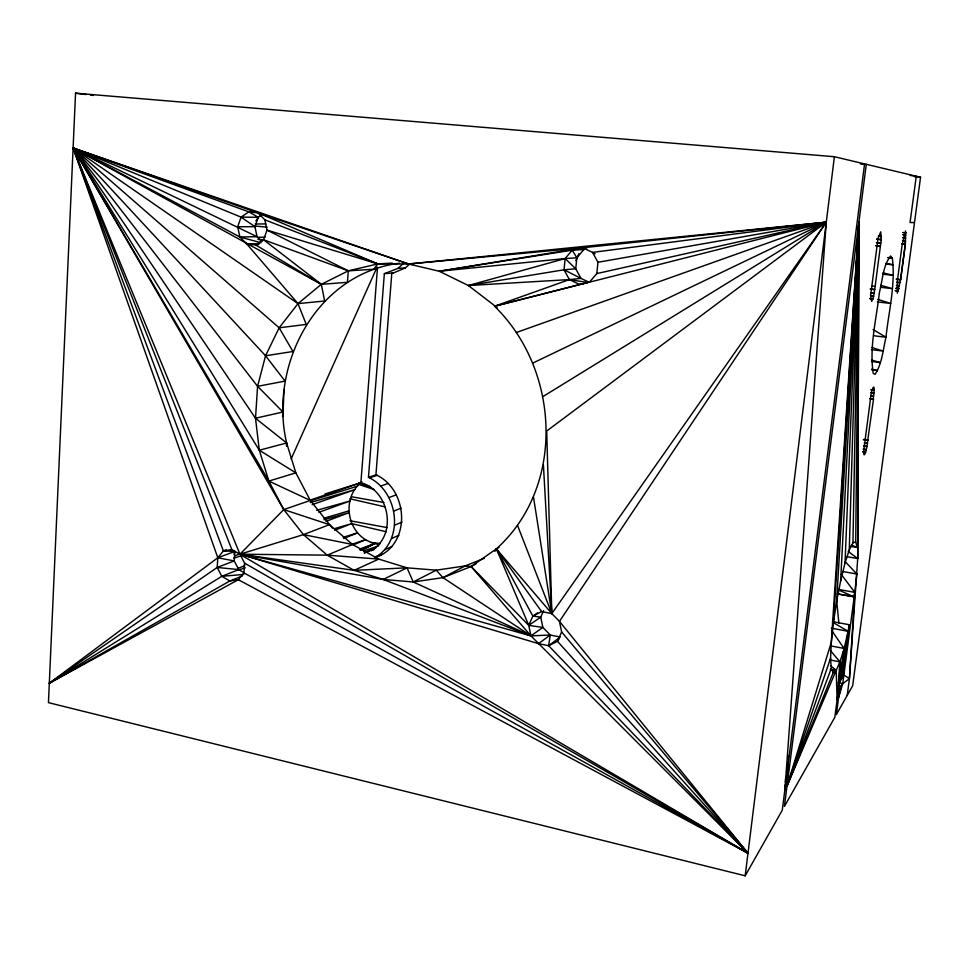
<?xml version="1.0" encoding="UTF-8"?>
<svg xmlns="http://www.w3.org/2000/svg" width="969" height="969" viewBox="0 0 969 969"><rect width="100%" height="100%" fill="white"/><g stroke="black" fill="none" stroke-linecap="round" stroke-linejoin="round"><path stroke-width="1.45" d="M282.948 416.488L283.978 389.502M847.209 695.391L849.425 678.724L857.71 558.556L858.897 222.301L831.305 642.386L830.566 658.181L831.232 668.574L833.195 672.68L787.01 786.077L788.124 761.9M361.861 481.69C338.775 499.81 348.537 540.46 378.334 544.021M846.373 556.606L857.71 558.556L858.897 222.301L833.401 622.788L831.305 642.386L787.01 786.077L836.199 670.306C843.091 655.977 846.155 640.218 849.353 624.751L832.528 621.601M850.188 546.286L857.347 547.509L855.724 541.998L858.897 222.301L836.635 601.495L833.401 622.788M840.668 580.831L845.029 563.037L849.268 549.944L852.95 542.761L858.897 222.301L840.668 580.831L836.635 601.495M849.268 549.944L858.897 222.301L845.029 563.037M900.625 279.678L896.119 279.181L900.576 279.69L905.361 243.994L905.543 230.937L902.2 244.309L897.403 280.525L897.294 293.183L900.576 279.69L905.361 243.994L902.405 243.703M75.546 93.194L48.45 702.634L745.185 875.806L782.274 810.205L864.566 163.906L834.394 156.724L75.546 93.194L85.987 94.502M788.269 758.872L788.403 755.844M286.461 445.994L286.618 442.99C268.51 365.386 316.148 273.633 399.555 263.217M831.535 630.274L844.035 648.443L842.4 677.44L839.42 682.418L834.818 717.302L784.418 806.426L866.286 164.318L860.339 163.822M589.176 282.306L580.976 278.394L569.372 279.593L494.529 306.24C559.719 369.661 565.969 486.22 496.382 548.878L551.809 613.595L559.464 621.395L747.983 853.204L238.313 579.692L229.847 580.988L221.792 576.313L217.201 567.446L217.807 557.769L73.111 148.015L408.579 263.992L439.26 271.259L468.378 285.528L497.182 307.645M866.286 164.318L920.55 177.242L852.672 685.737L836.344 714.613L839.772 688.62L842.727 683.605L849.425 678.724L854.791 592.362L856.826 573.999L845.477 561.947M226.213 549.883L223.391 550.925L217.807 557.769L49.31 683.242L238.313 579.692L243.958 572.873L244.588 563.134L239.961 554.207L73.111 148.015L257.875 212.829L408.579 263.992L413.048 264.464M560.252 637.045L550.295 635.022L530.915 635.87L383.203 579.45L354.145 570.341L327.219 555.164L303.454 534.622L283.76 509.585L268.861 481.084L259.317 450.234L255.501 418.233L257.584 386.328L265.554 355.768L279.169 327.801L297.992 303.624L321.32 284.329L348.295 270.835L377.801 263.907L392.288 263.108M785.181 785.205L784.89 789.735L826.278 222.167L408.579 263.992L377.801 263.907L267.032 230.113L264.852 219.818L257.875 212.829L248.791 211.823L73.111 148.015L223.391 550.925L234.849 551.409L234.244 560.918L238.749 569.602L244.406 572.873M785.387 782.189L785.677 777.659M377.51 267.396L360.892 482.683L309.814 500.258M368.462 477.329L375.936 474.786C408.93 489.624 411.631 545.668 375.027 557.659C405.006 539.951 398.465 491.416 368.462 477.329L384.354 273.646L393.196 273.064L405.345 267.916L409.39 264.258M375.936 474.786L391.815 273.137L393.196 273.064M583.399 283.772L579.123 284.256L569.372 279.593L564.043 269.782L565.133 258.553L572.255 250.135L582.72 247.761L826.278 222.167L559.464 621.395L561.632 631.994L747.983 853.204L243.958 572.873M282.524 416.476L282.96 412.007L257.584 386.328L73.111 148.015L241.087 217.153L254.932 226.685L257.051 236.702L261.909 241.572M244.588 563.134L747.983 853.204L530.915 635.87L528.759 625.368L532.841 616.09L541.635 611.584L551.809 613.595L826.278 222.167L494.529 306.24L589.6 281.979L596.807 273.585L597.946 262.26L592.556 252.388L582.72 247.761L408.579 263.992L404.885 263.12M875.152 286.388L873.638 296.332L871.7 301.42L870.61 295.606L878.023 238.41L880.748 231.833L881.233 239.67L875.152 286.388L872.185 286.049M870.15 398.695L873.541 398.925L867.703 440.423C867.158 451.627 861.502 464.963 864.711 443.063L870.174 401.372C870.925 389.005 876.351 377.74 873.117 399.228L870.126 398.816M840.171 681.159L844.035 648.443L831.329 645.996M832.444 622.11L848.105 631.291L842.4 677.44L849.353 624.751M745.185 875.806L834.394 156.724M841.249 686.1L838.294 685.507L841.249 686.1L838.621 697.305L842.727 683.605L854.791 592.362L841.237 574.375M844.035 648.443L839.42 682.418L839.941 661.888L830.433 650.562M905.458 241.099L902.502 240.797L905.458 241.099L905.01 244.031L902.054 243.728M839.275 590.291L854.101 596.916L854.791 592.362L837.979 589.346M484.367 558.314L465.193 565.92L436.256 570.184L407.041 567.834L378.758 559.101L352.559 544.481L329.46 524.641L283.76 509.585L73.111 148.015L239.852 236.969L257.051 236.702L73.111 148.015L231.845 549.544L747.983 853.204L548.624 645.729L550.295 635.022L542.858 627.428L540.75 617.132L543.621 610.627M233.977 554.292L234.849 551.409L217.807 557.769L234.244 560.918L217.201 567.446L49.31 683.242L229.847 580.988L242.468 575.889M830.566 658.181L787.01 786.077L831.232 668.574M575.865 260.637L578.856 253.745M332.367 528.117L310.31 500.44L268.861 481.084L73.111 148.015L279.169 327.801L306.252 324.421L297.992 303.624L246.756 243.934L239.852 236.969L237.684 226.746L241.087 217.153L248.791 211.823L257.342 211.932M261.557 215.033L258.299 217.274L254.932 226.685L237.684 226.746M291.16 458.882L377.014 267.274M561.632 631.994L557.466 641.296L548.624 645.729L538.485 643.646L239.961 554.207L283.76 509.585L310.31 500.44L295.848 472.86L286.618 442.99L255.501 418.233L73.111 148.015L321.32 284.329L347.423 282.318L348.295 270.835L267.032 230.113L263.556 239.743L255.804 245.012L246.756 243.934L259.571 243.631M494.856 551.349L496.382 548.878L498.974 547.509M255.913 220.968L258.299 217.274L248.791 211.823M559.549 638.111L557.466 641.296L747.983 853.204M854.101 596.916L837.301 593.864L854.21 596.747M257.875 212.829L377.801 263.907L373.707 269.273L348.295 270.835L263.556 239.743L321.32 284.329L324.651 301.008L297.992 303.624L73.111 148.015L259.317 450.234L295.848 472.86L268.861 481.084M384.354 273.646L397.993 268.377L404.109 262.829M833.195 672.68L836.199 670.306L830.518 665.679M595.087 253.781L592.556 252.388L826.278 222.167L546.71 431.023L551.809 613.595L517.531 525.416M548.624 645.729L559.089 637.917M538.485 643.646L550.295 635.022M239.961 554.207L354.145 570.341L378.758 559.101L327.219 555.164L239.961 554.207L530.915 635.87L542.858 627.428L528.759 625.368L471.116 566.514L465.193 565.92L442.966 577.645L413.23 581.969L383.203 579.45L239.961 554.207L303.454 534.622L329.46 524.641M354.145 570.341L407.041 567.834L413.23 581.969L436.256 570.184L442.966 577.645L471.116 566.514L496.382 548.878L532.841 616.09L537.613 612.868M49.31 683.242L221.792 576.313L238.749 569.602L217.201 567.446M543.161 396.442L826.278 222.167L597.946 262.26M476.167 563.813L471.116 566.514L530.915 635.87L413.23 581.969M362.067 550.331L375.403 543.282L379.8 543.343M373.937 549.314L364.38 553.02M383.203 579.45L407.041 567.834M532.889 363.048L826.278 222.167L596.807 273.585M360.347 550.077L375.403 543.282L359.826 549.011M384.838 549.665L392.118 546.407M374.01 549.447L371.321 550.634C397.762 535.106 389.453 490.484 360.892 482.683L325.015 493.96M364.283 552.802L376.311 547.521M391.658 538.449L398.889 535.3M360.141 549.895L375.403 543.282M353.201 544.929L365.701 539.648L351.384 544.481M327.219 555.164L352.559 544.481L303.454 534.622M394.783 525.125L402.002 522.097M343.595 538.558L357.513 532.877L343.123 537.359M393.874 511.026L401.118 508.144M237.623 568.524L244.648 565.751M334.705 530.285L351.602 523.635L334.329 528.686M234.571 555.927L240.203 553.796M326.02 521.358L348.525 512.843L323.925 519.759M389.017 497.569L396.309 494.808M318.862 512.322L350.063 500.985L316.681 510.336M380.708 486.111L388.06 483.47M516.404 332.488L826.278 222.167M312.151 504.655L354.993 489.624L310.31 502.548M363.654 551.01L378.794 545.777M375.887 556.557L382.392 554.341M369.783 477.79L377.232 475.246M238.095 570.099L245.29 567.858M310.225 500.779L357.743 486.099M323.937 518.233L348.537 510.99M233.638 558.132L242.274 555.6M587.711 282.5L569.372 279.593L468.378 285.528L565.133 258.553L576.834 257.802L583.822 249.566L586.766 248.9M852.95 542.761L855.724 541.998M259.317 450.234L286.618 442.99L286.727 446.006M255.501 418.233L282.96 412.007M257.584 386.328L285.08 381.096L265.554 355.768L73.111 148.015M258.493 244.515L255.804 245.012L321.32 284.329M468.378 285.528L564.043 269.782L575.756 268.801L580.976 278.394L564.043 269.782M439.26 271.259L582.72 247.761L583.822 249.566L572.255 250.135L439.26 271.259L565.133 258.553L575.756 268.801L576.834 257.802L572.255 250.135M223.391 550.925L231.845 549.544M265.554 355.768L292.917 351.505L279.169 327.801M905.361 243.994L902.066 243.619M221.792 576.313L243.752 574.435M397.993 268.377L405.345 267.916M257.73 237.284L265.24 237.163M255.259 223.96L265.797 223.96M914.433 222.543L910.048 222.519L916.274 176.225L910.194 175.462M241.087 217.153L258.299 217.274M830.348 669.93L836.199 670.306L837.119 699.897L839.941 661.888L829.973 659.937M257.887 239.355L263.931 239.743M861.659 163.664L864.566 163.906M253.624 225.934L267.081 227.109M914.639 176.721L920.55 177.242M903.047 234.813L906.015 235.116L903.047 234.728M902.854 237.647L905.821 237.95L902.854 237.538M878.423 236.194L881.415 236.497L878.423 236.109M876.739 239.21L881.233 239.67L876.751 239.04M876.364 242.734L880.845 243.183L877.878 242.759M887.858 257.645L892.34 258.105C895.622 284.571 888.791 311.061 885.957 337.248C883.001 349.676 882.202 363.423 875.068 374.349L873.178 373.331C869.229 346.393 876.4 319.189 879.416 292.432C882.626 280.356 882.711 266.148 890.608 255.986L892.34 258.105L887.895 257.536M885.848 264.028L893.236 264.816L885.836 263.411M882.771 274.203L893.236 275.329L883.086 272.87M896.943 282.318L899.947 282.657L896.955 282.209M880.47 287.296L892.376 288.629L880.773 285.31M895.32 290.664L898.324 290.991L895.344 290.567M870.356 289.113L874.813 289.61L870.368 288.932M871.313 292.783L874.28 293.123L871.325 292.662M870.671 295.993L873.638 296.332L870.695 295.884M877.381 301.904L890.717 303.442L877.878 299.409M874.135 335.795L885.957 337.248L873.081 329.521M90.468 95.071L93.448 95.434M871.41 349.615L883.256 351.093L871.858 347.483M871.434 361.437L880.361 362.588L871.64 360.068M871.555 369.831L877.539 370.606L871.7 369.189M532.841 616.09L540.75 617.132L528.759 625.368L496.382 548.878L541.635 611.584M871.095 389.853L874.099 390.253L871.155 389.78M870.937 392.615L873.929 393.014L870.998 392.518M870.586 395.776L873.578 396.188L870.598 395.655M875.891 245.835L880.349 246.465L875.903 245.726M863.67 439.393L868.127 440.047M863.246 439.769L867.703 440.423M864.409 442.881L867.388 443.317L864.421 442.772M863.924 446.14L866.892 446.576L863.936 446.006M863.318 449.216L866.298 449.652L863.343 449.095M862.664 451.808L865.644 452.257L862.701 451.711M842.751 571.528L856.826 573.999M351.553 496.746L384.015 502.548M349.991 520.741L387.176 527.608M831.269 628.118L848.105 631.291M370.945 542.446L379.848 544.13M838.27 682.733L842.727 683.605M830.445 669.167L836.199 670.306M350.003 498.805L385.383 506.932M350.996 523.466L386.365 531.787M239.852 236.969L261.024 242.759M358.518 482.962L369.976 486.523M358.348 484.27L374.046 489.551M264.852 219.818L377.801 263.907M851.884 545.184L857.347 547.509M442.966 577.645L530.915 635.87M842.594 672.365L843.866 674.993L849.425 678.724M848.226 551.446L857.71 558.556M533.495 497.073L551.809 613.595L543.415 465.12M836.719 600.877L838.863 623.103M843.151 667.58L843.866 674.993M906.027 232.863L903.06 232.572L906.027 232.863M899.474 285.794L896.458 285.467L899.474 285.794M898.905 288.665L895.901 288.338L898.905 288.665M872.948 298.949L869.98 298.609L872.948 298.949"/></g></svg>
